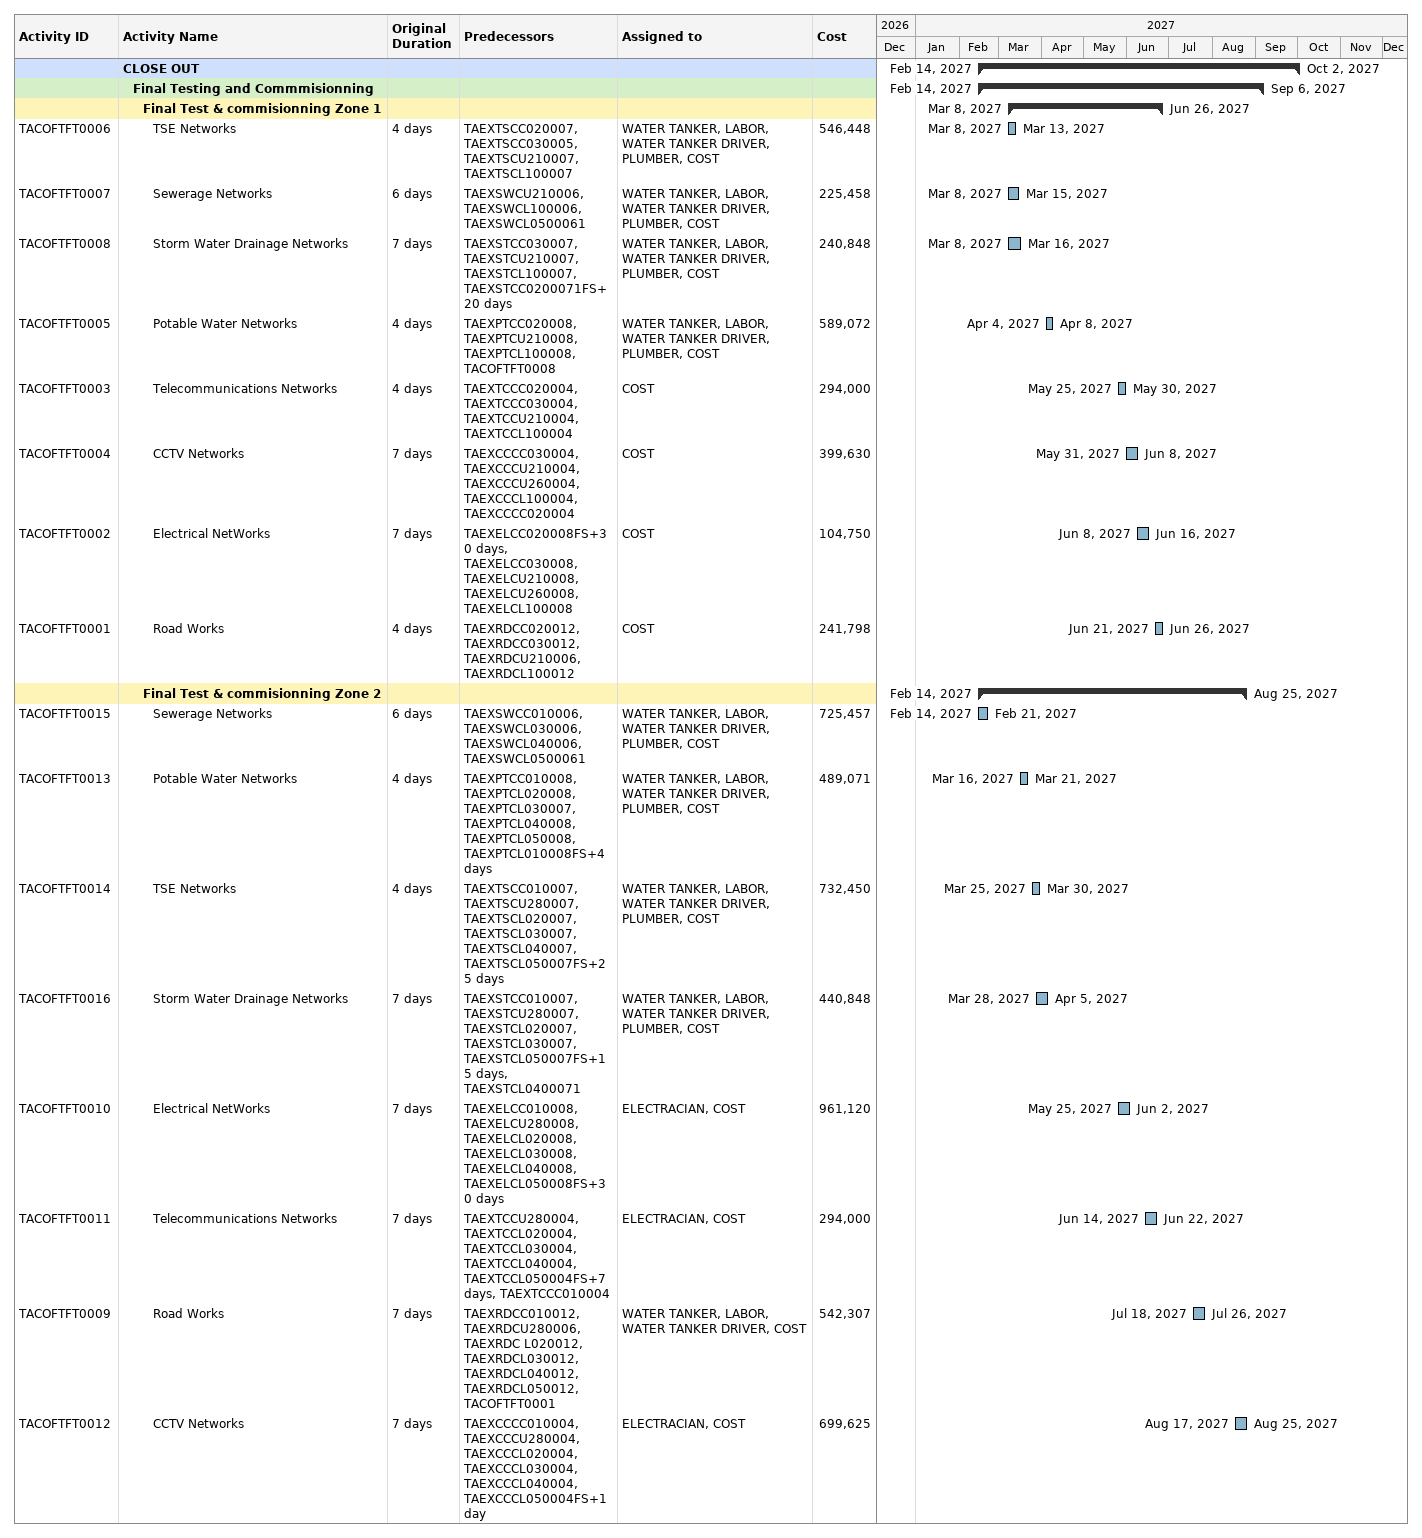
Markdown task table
| ID | Level | Task | Original duration | Start | Finish | Predecessors | Resources | Cost |
|---|---|---|---|---|---|---|---|---|
|  | 1 | **CLOSE OUT** |  | 2027-02-14 | 2027-10-02 |  |  |  |
|  | 2 | **Final Testing and Commmisionning** |  | 2027-02-14 | 2027-09-06 |  |  |  |
|  | 3 | **Final Test & commisionning Zone 1** |  | 2027-03-08 | 2027-06-26 |  |  |  |
| TACOFTFT0006 | 4 | TSE Networks | 4d | 2027-03-08 | 2027-03-13 | TAEXTSCC020007, TAEXTSCC030005, TAEXTSCU210007, TAEXTSCL100007 | WATER TANKER, LABOR, WATER TANKER DRIVER, PLUMBER, COST | 546448 |
| TACOFTFT0007 | 4 | Sewerage Networks | 6d | 2027-03-08 | 2027-03-15 | TAEXSWCU210006, TAEXSWCL100006, TAEXSWCL0500061 | WATER TANKER, LABOR, WATER TANKER DRIVER, PLUMBER, COST | 225458 |
| TACOFTFT0008 | 4 | Storm Water Drainage Networks | 7d | 2027-03-08 | 2027-03-16 | TAEXSTCC030007, TAEXSTCU210007, TAEXSTCL100007, TAEXSTCC0200071FS+20d | WATER TANKER, LABOR, WATER TANKER DRIVER, PLUMBER, COST | 240848 |
| TACOFTFT0005 | 4 | Potable Water Networks | 4d | 2027-04-04 | 2027-04-08 | TAEXPTCC020008, TAEXPTCU210008, TAEXPTCL100008, TACOFTFT0008 | WATER TANKER, LABOR, WATER TANKER DRIVER, PLUMBER, COST | 589072 |
| TACOFTFT0003 | 4 | Telecommunications Networks | 4d | 2027-05-25 | 2027-05-30 | TAEXTCCC020004, TAEXTCCC030004, TAEXTCCU210004, TAEXTCCL100004 | COST | 294000 |
| TACOFTFT0004 | 4 | CCTV Networks | 7d | 2027-05-31 | 2027-06-08 | TAEXCCCC030004, TAEXCCCU210004, TAEXCCCU260004, TAEXCCCL100004, TAEXCCCC020004 | COST | 399630 |
| TACOFTFT0002 | 4 | Electrical NetWorks | 7d | 2027-06-08 | 2027-06-16 | TAEXELCC020008FS+30d, TAEXELCC030008, TAEXELCU210008, TAEXELCU260008, TAEXELCL100008 | COST | 104750 |
| TACOFTFT0001 | 4 | Road Works | 4d | 2027-06-21 | 2027-06-26 | TAEXRDCC020012, TAEXRDCC030012, TAEXRDCU210006, TAEXRDCL100012 | COST | 241798 |
|  | 3 | **Final Test & commisionning Zone 2** |  | 2027-02-14 | 2027-08-25 |  |  |  |
| TACOFTFT0015 | 4 | Sewerage Networks | 6d | 2027-02-14 | 2027-02-21 | TAEXSWCC010006, TAEXSWCL030006, TAEXSWCL040006, TAEXSWCL0500061 | WATER TANKER, LABOR, WATER TANKER DRIVER, PLUMBER, COST | 725457 |
| TACOFTFT0013 | 4 | Potable Water Networks | 4d | 2027-03-16 | 2027-03-21 | TAEXPTCC010008, TAEXPTCL020008, TAEXPTCL030007, TAEXPTCL040008, TAEXPTCL050008, TAEXPTCL010008FS+4d | WATER TANKER, LABOR, WATER TANKER DRIVER, PLUMBER, COST | 489071 |
| TACOFTFT0014 | 4 | TSE Networks | 4d | 2027-03-25 | 2027-03-30 | TAEXTSCC010007, TAEXTSCU280007, TAEXTSCL020007, TAEXTSCL030007, TAEXTSCL040007, TAEXTSCL050007FS+25d | WATER TANKER, LABOR, WATER TANKER DRIVER, PLUMBER, COST | 732450 |
| TACOFTFT0016 | 4 | Storm Water Drainage Networks | 7d | 2027-03-28 | 2027-04-05 | TAEXSTCC010007, TAEXSTCU280007, TAEXSTCL020007, TAEXSTCL030007, TAEXSTCL050007FS+15d, TAEXSTCL0400071 | WATER TANKER, LABOR, WATER TANKER DRIVER, PLUMBER, COST | 440848 |
| TACOFTFT0010 | 4 | Electrical NetWorks | 7d | 2027-05-25 | 2027-06-02 | TAEXELCC010008, TAEXELCU280008, TAEXELCL020008, TAEXELCL030008, TAEXELCL040008, TAEXELCL050008FS+30d | ELECTRACIAN, COST | 961120 |
| TACOFTFT0011 | 4 | Telecommunications Networks | 7d | 2027-06-14 | 2027-06-22 | TAEXTCCU280004, TAEXTCCL020004, TAEXTCCL030004, TAEXTCCL040004, TAEXTCCL050004FS+7d, TAEXTCCC010004 | ELECTRACIAN, COST | 294000 |
| TACOFTFT0009 | 4 | Road Works | 7d | 2027-07-18 | 2027-07-26 | TAEXRDCC010012, TAEXRDCU280006, TAEXRDC L020012, TAEXRDCL030012, TAEXRDCL040012, TAEXRDCL050012, TACOFTFT0001 | WATER TANKER, LABOR, WATER TANKER DRIVER, COST | 542307 |
| TACOFTFT0012 | 4 | CCTV Networks | 7d | 2027-08-17 | 2027-08-25 | TAEXCCCC010004, TAEXCCCU280004, TAEXCCCL020004, TAEXCCCL030004, TAEXCCCL040004, TAEXCCCL050004FS+1d | ELECTRACIAN, COST | 699625 |
